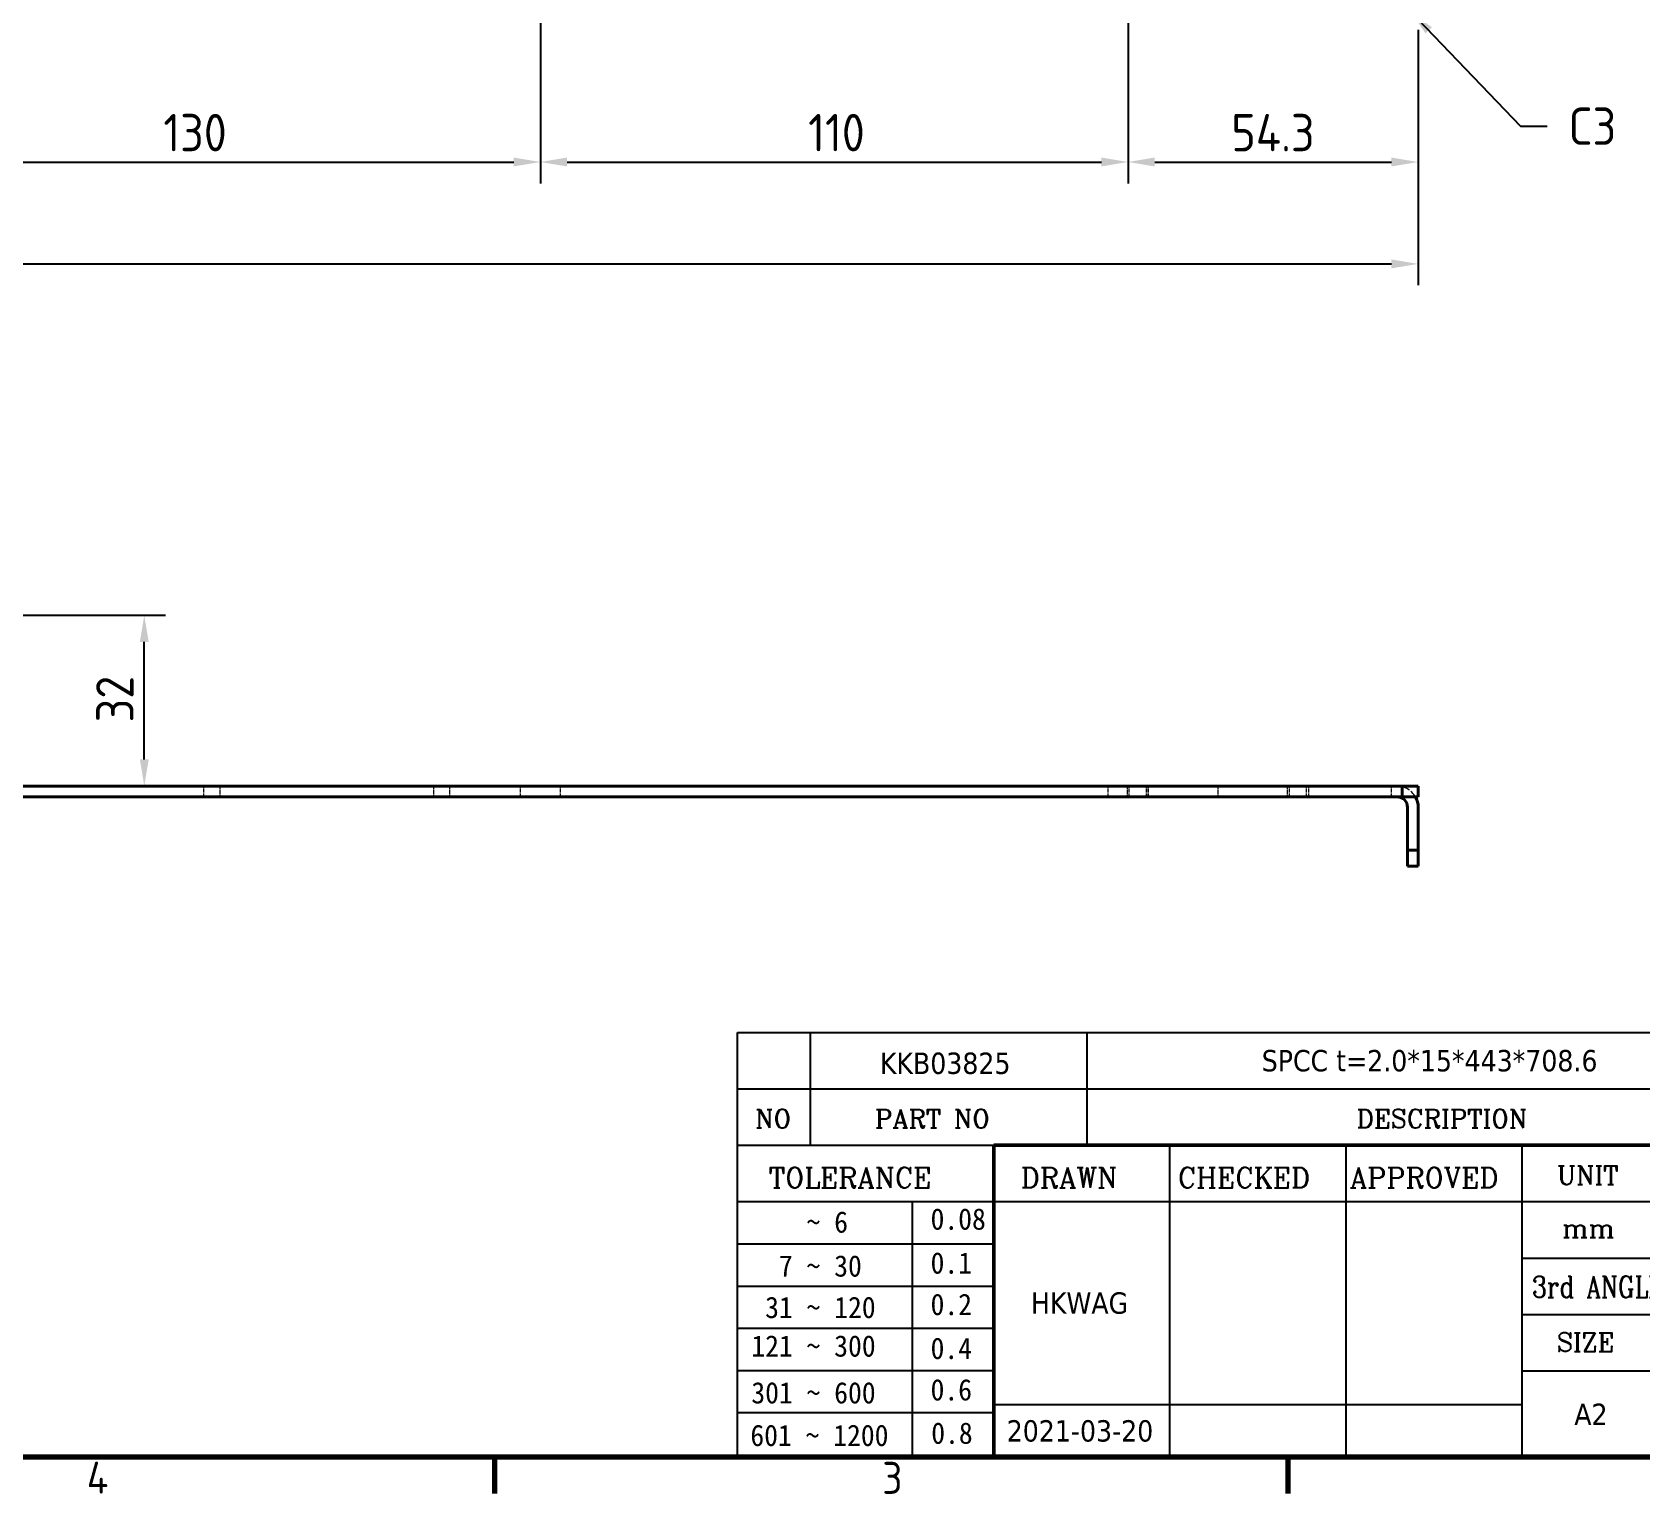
# Model space of a CAD drawing. Header units: millimetres. Extents: x 0 to 1188, y 0 to 840.
# Drawn here: x 656 to 957.1, y 13.2 to 286.8 of the extents above; entities that cross this region are included whole.
import ezdxf
from ezdxf.enums import TextEntityAlignment as Align

# ---------------------------------------------------------------- set-up
doc = ezdxf.new("R2010")
doc.units = ezdxf.units.MM
doc.header["$LTSCALE"] = 2
doc.linetypes.add('DASHED', pattern=[0.2067, 0.1654, -0.0413])
doc.layers.get('0').update_dxf_attribs({"color": 3, "lineweight": 25})
for name, color, linetype, lineweight in [('가려진 것(ISO)', 2, 'DASHED', 18), ('가시적인 것(ISO)', 3, 'Continuous', 40), ('경계(ISO)', 7, 'Continuous', 70), ('기호(ISO)', 5, 'Continuous', 25), ('제목(ISO)', 7, 'Continuous', 50), ('치수(ISO)', 7, 'Continuous', 25)]:
    doc.layers.add(name, color=color, linetype=linetype, lineweight=lineweight)
doc.styles.add('HAN_291', font='')
doc.styles.add('RC_284', font='ROMANC.shx')
doc.styles.add('RC_287', font='ROMANC.shx')
doc.styles.add('문자 텍스트_M2B', font='isocp.shx')
doc.styles.add('치수 텍스트_PSTEK_POSCO', font='isocp.shx')
doc.styles.add('텍스트 스타일198', font='tahoma.ttf')
doc.styles.add('텍스트 스타일333', font='ROMANC.shx', dxfattribs={"width": 0.800000011920929})
doc.styles.get('HAN_291').set_extended_font_data('GulimChe')
doc.dimstyles.new('치수_PSTEK_POSCO', dxfattribs={"dimscale": 2, "dimtxt": 3.5, "dimasz": 2.5, "dimexe": 2, "dimexo": 2.5, "dimgap": 1, "dimtad": 1, "dimrnd": 1e-08, "dimdsep": 46, "dimtxsty": '치수 텍스트_PSTEK_POSCO', "dimcen": 0.09, "dimdle": 10, "dimclrd": 7, "dimclre": 7, "dimclrt": 2, "dimadec": 1, "dimazin": 2, "dimtfac": 1, "dimtmove": 0, "dimatfit": 3, "dimfxl": 0, "dimtolj": 1, "dimlwd": -1, "dimlwe": -1, "dimarcsym": 0})
doc.dimstyles.new('치수_PSTEK_POSCO$7', dxfattribs={"dimscale": 2, "dimtxt": 3.5, "dimasz": 2.5, "dimexe": 2, "dimexo": 2.5, "dimgap": 1, "dimtad": 1, "dimrnd": 1e-08, "dimdsep": 46, "dimtxsty": '치수 텍스트_PSTEK_POSCO', "dimcen": 0.09, "dimdle": 10, "dimclrd": 7, "dimclre": 7, "dimclrt": 2, "dimadec": 1, "dimazin": 2, "dimtfac": 1, "dimtmove": 0, "dimatfit": 3, "dimfxl": 0, "dimtolj": 1, "dimlwd": -1, "dimlwe": -1, "dimarcsym": 0})

# ---------------------------------------------------------------- blocks, each defined once
blk = doc.blocks.new('경계 Default Border')
at = {"layer": '경계(ISO)'}
for p, q in [((371.25, 10), (371.25, 6.599999666213989)), ((445.4999923706055, 10), (445.4999923706055, 6.599999666213989))]:
    blk.add_line(p, q, dxfattribs=at)
at = {"layer": '경계(ISO)', "flags": 128}
blk.add_lwpolyline([(10, 10), (10, 410), (584.0000152587891, 410), (584.0000152587891, 10), (10, 10)], dxfattribs=at)
at = {"layer": '경계(ISO)', "color": 2, "char_height": 3.00000011920929, "attachment_point": 7, "style": '문자 텍스트_M2B'}
for s, insert in [('4', (333.0984701308117, 6.59999988079071)), ('3', (407.5435395229536, 6.57139439638704))]:
    blk.add_mtext(s, dxfattribs=dict(at, insert=insert))
blk = doc.blocks.new('제목 블록 PSTEK')
at = {"color": 180}
for p, q in [((182.475792979055, 11.79100474011392), (182.4757929790549, 51.56524660363496)), ((182.4757929790549, 51.56524660363496), (372.4757929537551, 51.56524660363496)), ((189.2651435055721, 51.56524660363496), (189.2651435055722, 41.00524660363494)), ((215.2152739891528, 41.00524660363494), (215.2152739891528, 51.56524660363496)), ((182.475792979055, 46.2852466036349), (372.4757929537551, 46.28524660363492)), ((182.475792979055, 41.00524660363493), (206.451475290024, 41.00524660363493)), ((222.9401812389276, 11.79100474011392), (222.9401812389276, 41.00524660363494)), ((239.4288871878316, 11.79100474011392), (239.4288871878316, 41.00524660363494)), ((255.9175931367356, 11.79100474011392), (255.9175931367356, 41.00524660363494)), ((182.475792979055, 35.72524660363497), (206.451475290024, 35.72524660363497)), ((198.8621818849491, 12.02524660363491), (198.8621818849491, 35.72524660363497)), ((206.451475290024, 35.72524660363497), (372.4757929537551, 35.72524660363497)), ((182.475792979055, 31.77524660363492), (206.451475290024, 31.77524660363492)), ((255.917593136736, 30.44524660363498), (372.4757929537552, 30.44524660363501)), ((182.475792979055, 27.82524660363487), (206.451475290024, 27.82524660363487)), ((255.9175931367359, 25.16524660363502), (372.4757929537552, 25.165246603635)), ((182.475792979055, 23.87524660363505), (206.451475290024, 23.87524660363505)), ((182.475792979055, 19.92524660363478), (206.451475290024, 19.92524660363478)), ((255.9175931367359, 19.88524660363481), (310.0881549537553, 19.88524660363481)), ((206.451475290024, 16.74100474011396), (255.9175931367359, 16.74100474011396)), ((182.475792979055, 15.97524660363496), (206.451475290024, 15.97524660363496)), ((182.475792979055, 11.79100474011392), (372.4757929537551, 11.79100474011389))]:
    blk.add_line(p, q, dxfattribs=at)
at = {"color": 7, "lineweight": 50}
for p, q in [((206.4514752900237, 11.79100474011392), (206.4514752900237, 41.00524660363494)), ((206.451475290024, 41.00524660363494), (372.4757929537551, 41.00524660363496))]:
    blk.add_line(p, q, dxfattribs=at)
at = {"layer": '제목(ISO)', "lineweight": 18}
blk.add_line((182.475792979055, 35.72500474011393), (182.475792979055, 11.79100474011392), dxfattribs=at)
at = {"color": 2}
for s, height, style, p in [('NO', 1.742399930953979, 'RC_284', (184.135398793432, 42.62317362549192)), ('PART NO', 1.742399930953979, 'RC_284', (195.3359407378685, 42.62317362549192)), ('DESCRIPTION', 1.742399930953979, 'RC_284', (240.4025565652523, 42.62317362549192)), (' TOLERANCE', 1.899999976158142, 'RC_287', (184.0872874387979, 37.00893196870329)), ('DRAWN', 1.899999976158142, 'RC_287', (208.9766620976279, 37.00893196870329)), ('CHECKED', 1.899999976158142, 'RC_287', (223.6856844514997, 37.00893196870329)), ('APPROVED', 1.899999976158142, 'RC_287', (239.7795453577791, 37.00893196870329)), ('UNIT', 1.742399930953979, 'RC_284', (259.1652673287452, 37.34317362549218)), ('    ~ 6', 2.000000029802322, 'HAN_291', (183.7721304966814, 32.8176515608431)), ('0.08', 2.000000029802322, 'HAN_291', (200.5467345600617, 33.09873600004101)), ('mm', 1.742399930953979, 'RC_284', (259.6505418159997, 32.3543089683787)), ('  7 ~ 30', 2.000000029802322, 'HAN_291', (183.7721304966814, 28.70538114822415)), ('0.1', 2.000000029802322, 'HAN_291', (200.5467345600617, 28.98646558742206)), (' 31 ~ 120', 2.000000029802322, 'HAN_291', (183.7721304966814, 24.82628181916237)), ('0.2', 2.000000029802322, 'HAN_291', (200.5467345600617, 25.10736625836028)), ('121 ~ 300', 2.000000029802322, 'HAN_291', (183.7721304966814, 21.21401206133254)), ('0.4', 2.000000029802322, 'HAN_291', (200.5467345600617, 20.99509650053045)), ('SIZE', 1.742399930953979, 'RC_284', (259.1652673287452, 21.69497768947366)), ('301 ~ 600', 2.000000029802322, 'HAN_291', (183.7721304966814, 16.83491273227077)), ('0.6', 2.000000029802322, 'HAN_291', (200.5467345600617, 17.11599717146868)), ('601 ~ 1200', 2.000000029802322, 'HAN_291', (183.6802025156883, 12.84759660881125)), ('0.8', 2.000000029802322, 'HAN_291', (200.6097246063884, 13.05732192299702))]:
    blk.add_text(s, height=height, dxfattribs=dict(at, style=style)).set_placement(p)
at = {"color": 2, "style": '텍스트 스타일333', "width": 0.7999999523162842}
blk.add_text('3rd ANGLE PROJ.', height=2.000000029802322, dxfattribs=at).set_placement((256.8430306642954, 26.76148381654429))
at = {"layer": '제목(ISO)', "style": '텍스트 스타일198'}
for tag, p in [('부품_번호_001', (195.8064908440141, 47.68004260673702)), ('설명_001', (231.5406894357036, 47.92245856837096)), ('재질_001', (291.700959055687, 47.92591818687281)), ("3._Q'TY_001", (312.7051684940307, 47.92188863680521)), ('4._COLOR_001', (319.4395155511755, 47.94788311323986)), ('질량\\P3;_001', (350.3334930400663, 48.1643332325385)), ('1._MODEL_NAME_001', (328.0471947388506, 37.34308406982311)), ('제목_001', (335.5349605824892, 32.12134217035067)), ('부품_번호_001', (334.465731097246, 26.8052465951949)), ('설계자_001', (209.9396160013646, 25.23446884679021)), ('프로젝트_001', (271.6304945365308, 16.57270180080504)), ('시트_크기_001', (260.7896290458918, 14.81730632141838)), ('작성_날짜_001', (207.6723224966676, 13.26600473167383)), ('프로젝트_002', (286.6403537393983, 13.14882256215354))]:
    blk.add_attdef(tag, p, '', height=2.000000029802322, dxfattribs=at)
for tag, p in [('점검자', (231.1845342133799, 26.23312567187446)), ('엔지니어링_승인자', (247.673240162284, 26.23312567187446)), ('점검_날짜', (231.1845342133799, 14.26600474011394)), ('엔지니어링_승인_날짜', (247.6732401622839, 14.26600474011394))]:
    blk.add_attdef(tag, text='', height=2.000000029802322, dxfattribs=at).set_placement(p, align=Align.MIDDLE_CENTER)
blk = doc.blocks.new('*D26')
at = {"layer": 'Defpoints', "color": 0, "transparency": 16777216}
for p in [(621.1124043418399, 296.5337696444982), (751.1124043418399, 296.5337696444982), (751.1124043418399, 262.5158660994911)]:
    blk.add_point(p, dxfattribs=at)
at = {"layer": '치수(ISO)', "color": 7, "transparency": 16777216}
for p, q in [((621.1124043418399, 291.5337696444982), (621.1124043418399, 258.5158660994911)), ((751.1124043418399, 291.5337696444982), (751.1124043418399, 258.5158660994911)), ((626.1124043418399, 262.5158660994911), (746.1124043418399, 262.5158660994911))]:
    blk.add_line(p, q, dxfattribs=at)
for points in [[(626.1124043418399, 263.3491994328244), (626.1124043418399, 261.6825327661577), (621.1124043418399, 262.5158660994911)], [(746.1124043418399, 263.3491994328244), (746.1124043418399, 261.6825327661577), (751.1124043418399, 262.5158660994911)]]:
    blk.add_solid(points, dxfattribs=at)
at = {"layer": '치수(ISO)', "color": 2, "transparency": 16777216, "insert": (680.5296484363281, 268.0158660994911), "char_height": 7, "attachment_point": 4, "style": '치수 텍스트_PSTEK_POSCO'}
blk.add_mtext('\\A1;130', dxfattribs=at)
blk = doc.blocks.new('*D27')
at = {"layer": 'Defpoints', "color": 0, "transparency": 16777216}
for p in [(751.1124043418399, 296.5337696444982), (861.1124043418399, 296.5337696444982), (861.1124043418399, 262.5158660994911)]:
    blk.add_point(p, dxfattribs=at)
at = {"layer": '치수(ISO)', "color": 7, "transparency": 16777216}
for p, q in [((751.1124043418399, 291.5337696444982), (751.1124043418399, 258.5158660994911)), ((861.1124043418399, 291.5337696444982), (861.1124043418399, 258.5158660994911)), ((756.1124043418399, 262.5158660994911), (856.1124043418399, 262.5158660994911))]:
    blk.add_line(p, q, dxfattribs=at)
for points in [[(756.1124043418399, 263.3491994328244), (756.1124043418399, 261.6825327661577), (751.1124043418399, 262.5158660994911)], [(856.1124043418399, 263.3491994328244), (856.1124043418399, 261.6825327661577), (861.1124043418399, 262.5158660994911)]]:
    blk.add_solid(points, dxfattribs=at)
at = {"layer": '치수(ISO)', "color": 2, "transparency": 16777216, "insert": (801.229648436328, 268.0158660994911), "char_height": 7, "attachment_point": 4, "style": '치수 텍스트_PSTEK_POSCO'}
blk.add_mtext('\\A1;110', dxfattribs=at)
blk = doc.blocks.new('*D28')
at = {"layer": 'Defpoints', "color": 0, "transparency": 16777216}
for p in [(861.1124043418399, 296.5337696444982), (915.4124043418401, 292.2837696444982), (915.4124043418401, 262.5158660994911)]:
    blk.add_point(p, dxfattribs=at)
at = {"layer": '치수(ISO)', "color": 7, "transparency": 16777216}
for p, q in [((861.1124043418399, 291.5337696444982), (861.1124043418399, 258.5158660994911)), ((915.4124043418401, 287.2837696444982), (915.4124043418401, 258.5158660994911)), ((866.1124043418399, 262.5158660994911), (910.4124043418401, 262.5158660994911))]:
    blk.add_line(p, q, dxfattribs=at)
for points in [[(866.1124043418399, 263.3491994328244), (866.1124043418399, 261.6825327661577), (861.1124043418399, 262.5158660994911)], [(910.4124043418401, 263.3491994328244), (910.4124043418401, 261.6825327661577), (915.4124043418401, 262.5158660994911)]]:
    blk.add_solid(points, dxfattribs=at)
at = {"layer": '치수(ISO)', "color": 2, "transparency": 16777216, "insert": (880.4374295950095, 268.0158660994911), "char_height": 7, "attachment_point": 4, "style": '치수 텍스트_PSTEK_POSCO'}
blk.add_mtext('\\A1;54.3', dxfattribs=at)
blk = doc.blocks.new('*D31')
at = {"layer": 'Defpoints', "color": 0, "transparency": 16777216}
for p in [(607.1124043417341, 177.6690092856868), (676.9611725573966, 177.6690092856868), (676.9611725573966, 145.6690092856233)]:
    blk.add_point(p, dxfattribs=at)
at = {"layer": '치수(ISO)', "color": 7, "transparency": 16777216}
for p, q in [((612.1124043417341, 177.6690092856868), (680.9611725573966, 177.6690092856868)), ((676.9611725573966, 150.6690092856233), (676.9611725573966, 172.6690092856868))]:
    blk.add_line(p, q, dxfattribs=at)
for points in [[(676.1278392240632, 172.6690092856868), (677.79450589073, 172.6690092856868), (676.9611725573966, 177.6690092856868)], [(676.1278392240632, 150.6690092856233), (677.79450589073, 150.6690092856233), (676.9611725573966, 145.6690092856233)]]:
    blk.add_solid(points, dxfattribs=at)
at = {"layer": '치수(ISO)', "color": 2, "transparency": 16777216, "insert": (671.4604835810186, 157.6088025927416), "char_height": 7, "attachment_point": 4, "rotation": 90, "style": '치수 텍스트_PSTEK_POSCO'}
blk.add_mtext('\\A1;32', dxfattribs=at)
blk = doc.blocks.new('*D43')
at = {"layer": 'Defpoints', "color": 0, "transparency": 16777216}
for p in [(206.81240434184, 292.2837696444981), (915.4124043418401, 292.2837696444982), (915.4124043418401, 243.4338867410274)]:
    blk.add_point(p, dxfattribs=at)
at = {"layer": '치수(ISO)', "color": 7, "transparency": 16777216}
for p, q in [((206.81240434184, 287.2837696444981), (206.81240434184, 239.4338867410274)), ((915.4124043418401, 287.2837696444982), (915.4124043418401, 239.4338867410274)), ((211.81240434184, 243.4338867410274), (910.4124043418401, 243.4338867410274))]:
    blk.add_line(p, q, dxfattribs=at)
for points in [[(211.81240434184, 244.2672200743608), (211.81240434184, 242.6005534076941), (206.81240434184, 243.4338867410274)], [(910.4124043418401, 244.2672200743608), (910.4124043418401, 242.6005534076941), (915.4124043418401, 243.4338867410274)]]:
    blk.add_solid(points, dxfattribs=at)
at = {"layer": '치수(ISO)', "color": 2, "transparency": 16777216, "insert": (551.1387822945958, 248.9338867410274), "char_height": 7, "attachment_point": 4, "style": '치수 텍스트_PSTEK_POSCO'}
blk.add_mtext('\\A1;708.6', dxfattribs=at)

msp = doc.modelspace()

# ---------------------------------------------------------------- linework, layer by layer
at = {"layer": '가려진 것(ISO)', "ltscale": 1.904596567153931}
for p, q in [((688.1124043417342, 143.6690092857547), (688.1124043417342, 145.6690092857547)), ((691.1124043417341, 145.669009285739), (691.1124043417341, 143.669009285739)), ((731.1124043417341, 145.669009285739), (731.1124043417341, 143.669009285739)), ((734.1124043417341, 145.6690092857547), (734.1124043417341, 143.6690092857547)), ((747.3624043417341, 143.6690092856277), (747.3624043417341, 145.6690092856277)), ((754.8624043417341, 143.6690092856277), (754.8624043417341, 145.6690092856277)), ((857.3624043417342, 143.6690092856277), (857.3624043417342, 145.6690092856277)), ((860.9124043417337, 145.6690092856504), (860.9124043417337, 143.6690092856504)), ((861.2914043417338, 143.6690092856504), (861.2914043417338, 145.6690092856504)), ((864.5334043417337, 143.6690092856504), (864.5334043417337, 145.6690092856504)), ((864.8624043417342, 143.6690092856277), (864.8624043417342, 145.6690092856277)), ((864.9124043417338, 143.6690092856504), (864.9124043417338, 145.6690092856504)), ((877.9124043417337, 145.6690092856549), (877.9124043417337, 143.6690092856549)), ((890.9124043417337, 145.6690092856504), (890.9124043417337, 143.6690092856504)), ((891.2914043417336, 143.6690092856504), (891.2914043417336, 145.6690092856504)), ((894.5334043417338, 143.6690092856504), (894.5334043417338, 145.6690092856504)), ((894.9124043417338, 143.6690092856504), (894.9124043417338, 145.6690092856504)), ((910.412404341734, 143.6690092856331), (910.412404341734, 145.6690092856331))]:
    msp.add_line(p, q, dxfattribs=at)
at = {"layer": '가려진 것(ISO)', "ltscale": 3.989087343215942}
msp.add_arc((911.4124043417343, 141.6690092856338), 4.000000000000067, 29.99999999999813, 90.00000000000203, dxfattribs=at)
at = {"layer": '가시적인 것(ISO)'}
for p, q in [((912.4124043417341, 145.6690092856233), (209.8124043417342, 145.6690092856233)), ((915.4124043417344, 145.6690092856242), (912.4124043417341, 145.6690092856233)), ((912.4124043417341, 145.6690092856233), (912.4124043417341, 143.6690092856233)), ((915.4124043417344, 143.6690092856242), (915.4124043417344, 145.6690092856242)), ((209.8124043417342, 143.6690092856233), (912.4124043417341, 143.6690092856233)), ((912.4124043417341, 143.6690092856233), (915.4124043417344, 143.6690092856242)), ((913.4124043417344, 133.6690092856336), (913.4124043417343, 141.6690092856336)), ((915.4124043417345, 133.6690092856336), (915.4124043417344, 141.6690092856336)), ((915.4124043417345, 133.6690092856336), (913.4124043417344, 133.6690092856336)), ((913.4124043417344, 133.6690092856336), (913.4124043417341, 130.6690092856346)), ((915.4124043417344, 130.6690092856346), (915.4124043417345, 133.6690092856336)), ((913.4124043417341, 130.6690092856346), (915.4124043417344, 130.6690092856346))]:
    msp.add_line(p, q, dxfattribs=at)
for centre, radius, end in [((911.4124043417341, 141.6690092856337), 2.000000000000171, 90), ((911.4124043417339, 141.6690092856336), 4.000000000000412, 29.99999999999853)]:
    msp.add_arc(centre, radius, 0, end, dxfattribs=at)

# ---------------------------------------------------------------- block references
at = {"xscale": 2, "yscale": 2, "zscale": 2}
msp.add_blockref('경계 Default Border', (0, 0), dxfattribs=at)
ref = msp.add_blockref('제목 블록 PSTEK', (423.0484140924897, -3.58200948022779), dxfattribs=dict(xscale=2, yscale=2, zscale=2))
ref.add_attrib('설계자_001', 'HKWAG', (842.9276460952188, 46.88692821335263), dxfattribs={"layer": '제목(ISO)', "height": 4.000000059604645, "style": '텍스트 스타일198'})
ref.add_attrib('시트_크기_001', 'A2', (944.6276721842731, 26.05260316260896), dxfattribs={"layer": '제목(ISO)', "height": 4.000000059604645, "style": '텍스트 스타일198'})
ref.add_attrib('작성_날짜_001', '2021-03-20', (838.3930590858249, 22.94999998311987), dxfattribs={"layer": '제목(ISO)', "height": 4.000000059604645, "style": '텍스트 스타일198'})
ref.add_attrib('설명_001', 'SPCC t=2.0*15*443*708.6', (886.129792963897, 92.26290765651414), dxfattribs={"layer": '제목(ISO)', "height": 4.000000059604645, "style": '텍스트 스타일198'})
ref.add_attrib('부품_번호_001', 'KKB03825', (814.6613957805178, 91.77807573324625), dxfattribs={"layer": '제목(ISO)', "height": 4.000000059604645, "style": '텍스트 스타일198'})

# ---------------------------------------------------------------- texts
at = {"layer": '기호(ISO)', "color": 2, "insert": (943.5399788779755, 269.220721392424), "char_height": 6.99999988079071, "attachment_point": 4, "style": '치수 텍스트_PSTEK_POSCO'}
msp.add_mtext('{C3}', dxfattribs=at)

# ---------------------------------------------------------------- dimensions: what is measured, and where the dimension line sits
at = {"layer": '치수(ISO)', "color": 7}
for base, p1, p2, angle, override, picture, middle in [((751.1124043418399, 262.5158660994911), (621.1124043418399, 296.5337696444982), (751.1124043418399, 296.5337696444982), 180, {"dimdec": 2, "dimtp": 0, "dimtm": -0, "dimtdec": 2, "dimtofl": 0, "dimatfit": 1}, '*D26', (686.1324043418399, 262.5158660994911)), ((861.1124043418399, 262.5158660994911), (751.1124043418399, 296.5337696444982), (861.1124043418399, 296.5337696444982), 180, {"dimdec": 2, "dimtp": 0, "dimtm": -0, "dimtdec": 2, "dimtofl": 0, "dimatfit": 1}, '*D27', (806.1324043418399, 262.5158660994911)), ((915.4124043418401, 262.5158660994911), (861.1124043418399, 296.5337696444982), (915.4124043418401, 292.2837696444982), 180, {"dimdec": 2, "dimtp": 0, "dimtm": -0, "dimtdec": 2, "dimtofl": 0, "dimatfit": 1}, '*D28', (888.28240434184, 262.5158660994911)), ((676.9611725573966, 177.6690092856868), (676.9611725573966, 145.6690092856233), (607.1124043417341, 177.6690092856868), 90, {"dimdec": 2, "dimse1": 1, "dimtp": 0, "dimtm": -0, "dimtdec": 2, "dimtofl": 0, "dimatfit": 1}, '*D31', (676.9611725573966, 161.669009285655))]:
    dim = msp.add_linear_dim(base=base, p1=p1, p2=p2, angle=angle, dimstyle='치수_PSTEK_POSCO', override=override, dxfattribs=at)
    dim.commit()
    dim.dimension.update_dxf_attribs({"geometry": picture, "text_midpoint": middle, "dimtype": 160})
dim = msp.add_linear_dim(base=(915.4124043418401, 243.4338867410274), p1=(206.81240434184, 292.2837696444981), p2=(915.4124043418401, 292.2837696444982), dimstyle='치수_PSTEK_POSCO', override={"dimdec": 2, "dimtp": 0, "dimtm": -0, "dimtdec": 2, "dimtofl": 0, "dimatfit": 1}, dxfattribs=at)
dim.commit()
dim.dimension.update_dxf_attribs({"geometry": '*D43', "text_midpoint": (561.1124043418399, 243.4338867410274), "dimtype": 160})

# ---------------------------------------------------------------- leaders
at = {"layer": '기호(ISO)', "color": 7, "annotation_type": 0, "has_hookline": 1, "hookline_direction": 0, "text_width": 8.316142532406916}
msp.add_leader([(913.91240434184, 290.7837696444982), (934.5399788779755, 269.220721392424), (939.5399788779755, 269.220721392424)], dimstyle='치수_PSTEK_POSCO$7', override={"dimtad": 0}, dxfattribs=at)

doc.saveas('drawing.dxf')
